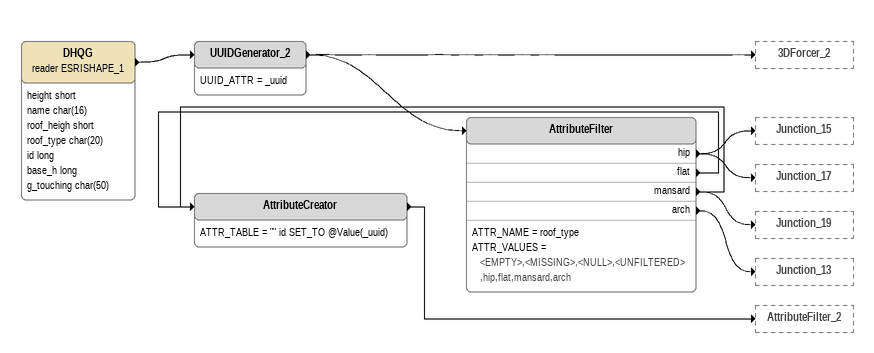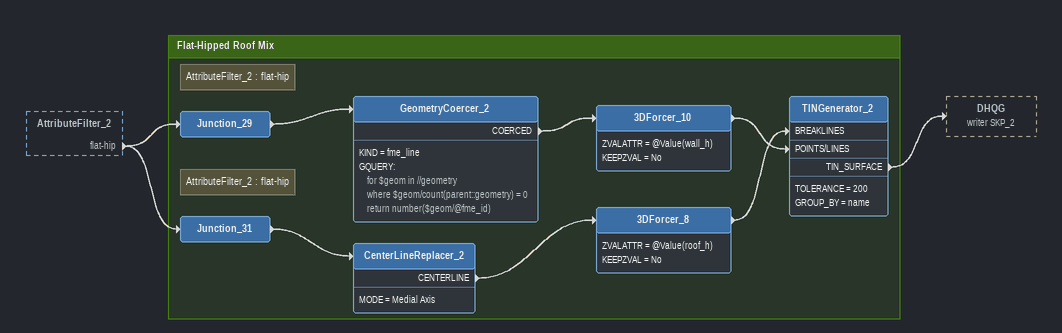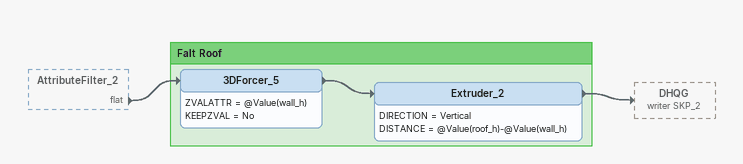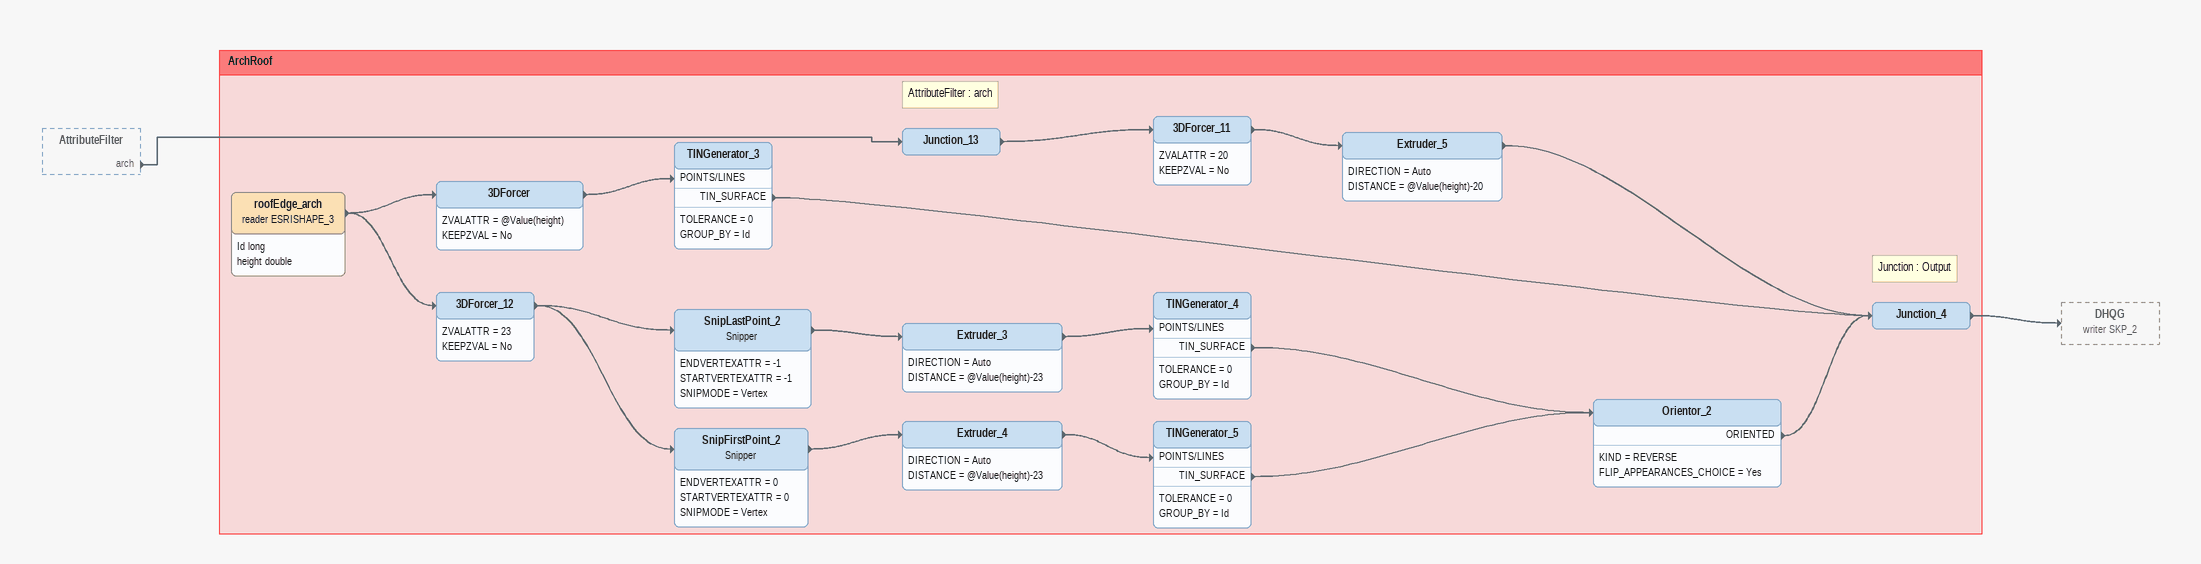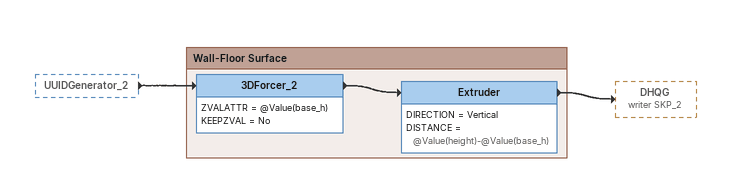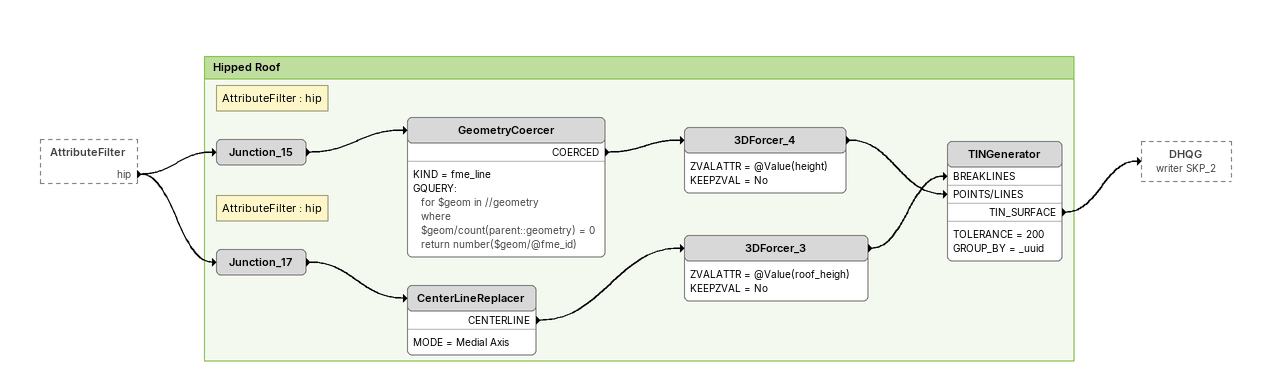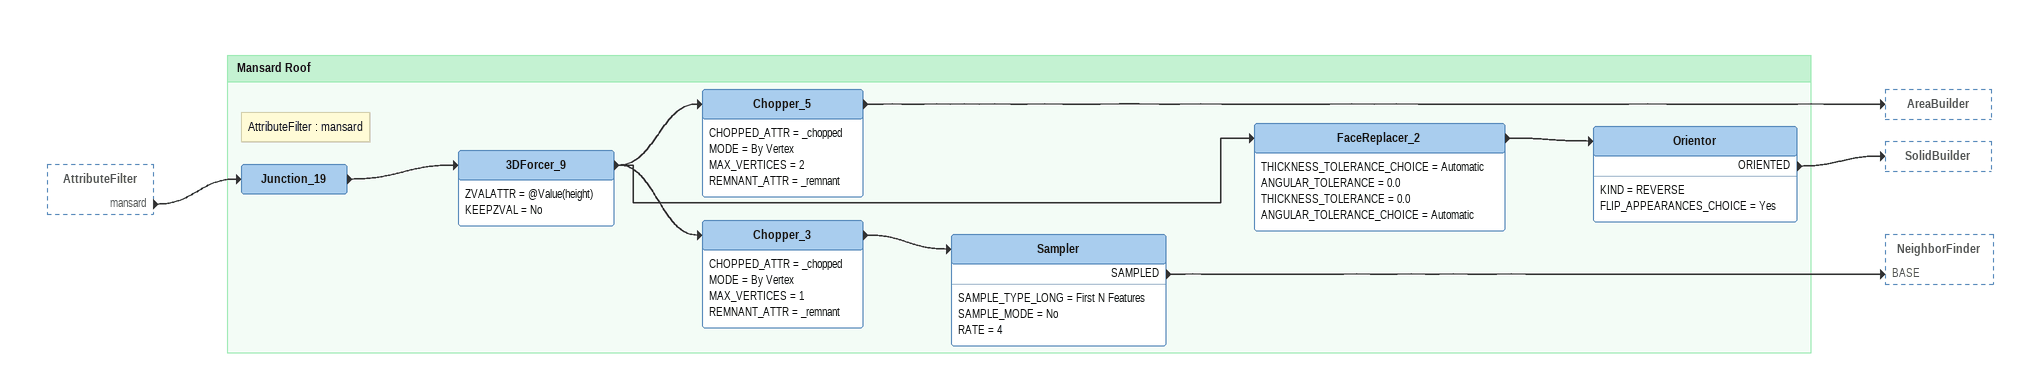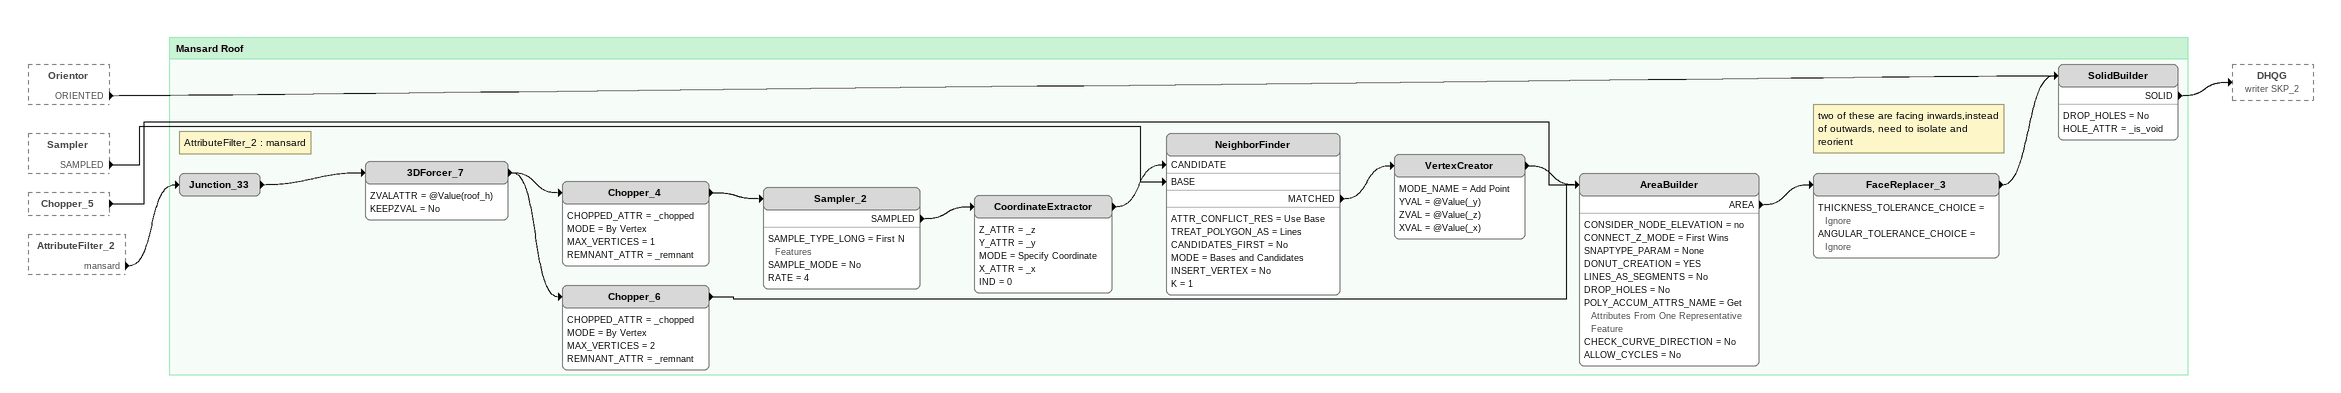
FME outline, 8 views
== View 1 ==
DHQG (reader ESRISHAPE_1)
    attributes: height short, name char(16), roof_heigh short, roof_type char(20), id long, base_h long, g_touching char(50)
    -> UUIDGenerator_2
UUIDGenerator_2
    UUID_ATTR = _uuid
    -> AttributeFilter
    -> 3DForcer_2
AttributeFilter
    ATTR_NAME = roof_type
    ATTR_VALUES = <EMPTY>,<MISSING>,<NULL>,<UNFILTERED>,hip,flat,mansard,arch
    hip -> Junction_15
    hip -> Junction_17
    flat -> AttributeCreator
    mansard -> Junction_19
    mansard -> AttributeCreator
    arch -> Junction_13
AttributeCreator
    ATTR_TABLE = "" id SET_TO @Value(_uuid)
    -> AttributeFilter_2

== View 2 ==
AttributeFilter_2 [outside]
    flat-hip -> Junction_29
    flat-hip -> Junction_31

Bookmark: Flat-Hipped Roof Mix
Note: AttributeFilter_2 : flat-hip
Junction_29
    -> GeometryCoercer_2
GeometryCoercer_2
    KIND = fme_line
    GQUERY:
      for $geom in //geometry
      where $geom/count(parent::geometry) = 0
      return number($geom/@fme_id)
    COERCED -> 3DForcer_10
3DForcer_10
    ZVALATTR = @Value(wall_h)
    KEEPZVAL = No
    -> TINGenerator_2 [POINTS/LINES]
Note: AttributeFilter_2 : flat-hip
Junction_31
    -> CenterLineReplacer_2
CenterLineReplacer_2
    MODE = Medial Axis
    CENTERLINE -> 3DForcer_8
3DForcer_8
    ZVALATTR = @Value(roof_h)
    KEEPZVAL = No
    -> TINGenerator_2 [BREAKLINES]
TINGenerator_2
    TOLERANCE = 200
    GROUP_BY = name
    TIN_SURFACE -> DHQG (writer SKP_2)

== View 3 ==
AttributeFilter_2 [outside]
    flat -> 3DForcer_5

Bookmark: Falt Roof
3DForcer_5
    ZVALATTR = @Value(wall_h)
    KEEPZVAL = No
    -> Extruder_2
Extruder_2
    DIRECTION = Vertical
    DISTANCE = @Value(roof_h)-@Value(wall_h)
    -> DHQG (writer SKP_2)

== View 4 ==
AttributeFilter [outside]
    arch -> Junction_13

Bookmark: ArchRoof
Note: AttributeFilter : arch
Junction_13
    -> 3DForcer_11
3DForcer_11
    ZVALATTR = 20
    KEEPZVAL = No
    -> Extruder_5
Extruder_5
    DIRECTION = Auto
    DISTANCE = @Value(height)-20
    -> Junction_4
roofEdge_arch (reader ESRISHAPE_3)
    attributes: Id long, height double
    -> 3DForcer
    -> 3DForcer_12
3DForcer
    ZVALATTR = @Value(height)
    KEEPZVAL = No
    -> TINGenerator_3 [POINTS/LINES]
TINGenerator_3
    TOLERANCE = 0
    GROUP_BY = Id
    TIN_SURFACE -> Junction_4
3DForcer_12
    ZVALATTR = 23
    KEEPZVAL = No
    -> SnipLastPoint_2
    -> SnipFirstPoint_2
SnipLastPoint_2: Snipper
    ENDVERTEXATTR = -1
    STARTVERTEXATTR = -1
    SNIPMODE = Vertex
    -> Extruder_3
Extruder_3
    DIRECTION = Auto
    DISTANCE = @Value(height)-23
    -> TINGenerator_4 [POINTS/LINES]
TINGenerator_4
    TOLERANCE = 0
    GROUP_BY = Id
    TIN_SURFACE -> Orientor_2
SnipFirstPoint_2: Snipper
    ENDVERTEXATTR = 0
    STARTVERTEXATTR = 0
    SNIPMODE = Vertex
    -> Extruder_4
Extruder_4
    DIRECTION = Auto
    DISTANCE = @Value(height)-23
    -> TINGenerator_5 [POINTS/LINES]
TINGenerator_5
    TOLERANCE = 0
    GROUP_BY = Id
    TIN_SURFACE -> Orientor_2
Orientor_2
    KIND = REVERSE
    FLIP_APPEARANCES_CHOICE = Yes
    ORIENTED -> Junction_4
Note: Junction : Output
Junction_4
    -> DHQG (writer SKP_2)

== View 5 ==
UUIDGenerator_2 [outside]
    -> 3DForcer_2

Bookmark: Wall-Floor Surface
3DForcer_2
    ZVALATTR = @Value(base_h)
    KEEPZVAL = No
    -> Extruder
Extruder
    DIRECTION = Vertical
    DISTANCE = @Value(height)-@Value(base_h)
    -> DHQG (writer SKP_2)

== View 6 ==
AttributeFilter [outside]
    hip -> Junction_15
    hip -> Junction_17

Bookmark: Hipped Roof
Note: AttributeFilter : hip
Junction_15
    -> GeometryCoercer
GeometryCoercer
    KIND = fme_line
    GQUERY:
      for $geom in //geometry
      where $geom/count(parent::geometry) = 0
      return number($geom/@fme_id)
    COERCED -> 3DForcer_4
3DForcer_4
    ZVALATTR = @Value(height)
    KEEPZVAL = No
    -> TINGenerator [POINTS/LINES]
Note: AttributeFilter : hip
Junction_17
    -> CenterLineReplacer
CenterLineReplacer
    MODE = Medial Axis
    CENTERLINE -> 3DForcer_3
3DForcer_3
    ZVALATTR = @Value(roof_heigh)
    KEEPZVAL = No
    -> TINGenerator [BREAKLINES]
TINGenerator
    TOLERANCE = 200
    GROUP_BY = _uuid
    TIN_SURFACE -> DHQG (writer SKP_2)

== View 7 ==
AttributeFilter [outside]
    mansard -> Junction_19

Bookmark: Mansard Roof
Note: AttributeFilter : mansard
Junction_19
    -> 3DForcer_9
3DForcer_9
    ZVALATTR = @Value(height)
    KEEPZVAL = No
    -> Chopper_5
    -> Chopper_3
    -> FaceReplacer_2
Chopper_5
    CHOPPED_ATTR = _chopped
    MODE = By Vertex
    MAX_VERTICES = 2
    REMNANT_ATTR = _remnant
    -> AreaBuilder
FaceReplacer_2
    THICKNESS_TOLERANCE_CHOICE = Automatic
    ANGULAR_TOLERANCE = 0.0
    THICKNESS_TOLERANCE = 0.0
    ANGULAR_TOLERANCE_CHOICE = Automatic
    -> Orientor
Orientor
    KIND = REVERSE
    FLIP_APPEARANCES_CHOICE = Yes
    ORIENTED -> SolidBuilder
Chopper_3
    CHOPPED_ATTR = _chopped
    MODE = By Vertex
    MAX_VERTICES = 1
    REMNANT_ATTR = _remnant
    -> Sampler
Sampler
    SAMPLE_TYPE_LONG = First N Features
    SAMPLE_MODE = No
    RATE = 4
    SAMPLED -> NeighborFinder [BASE]

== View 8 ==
Orientor [outside]
    ORIENTED -> SolidBuilder
Sampler [outside]
    SAMPLED -> NeighborFinder [BASE]
Chopper_5 [outside]
    -> AreaBuilder
AttributeFilter_2 [outside]
    mansard -> Junction_33

Bookmark: Mansard Roof
Note: AttributeFilter_2 : mansard
Junction_33
    -> 3DForcer_7
3DForcer_7
    ZVALATTR = @Value(roof_h)
    KEEPZVAL = No
    -> Chopper_4
    -> Chopper_6
Chopper_4
    CHOPPED_ATTR = _chopped
    MODE = By Vertex
    MAX_VERTICES = 1
    REMNANT_ATTR = _remnant
    -> Sampler_2
Sampler_2
    SAMPLE_TYPE_LONG = First N Features
    SAMPLE_MODE = No
    RATE = 4
    SAMPLED -> CoordinateExtractor
CoordinateExtractor
    Z_ATTR = _z
    Y_ATTR = _y
    MODE = Specify Coordinate
    X_ATTR = _x
    IND = 0
    -> NeighborFinder [CANDIDATE]
NeighborFinder
    ATTR_CONFLICT_RES = Use Base
    TREAT_POLYGON_AS = Lines
    CANDIDATES_FIRST = No
    MODE = Bases and Candidates
    INSERT_VERTEX = No
    K = 1
    MATCHED -> VertexCreator
VertexCreator
    MODE_NAME = Add Point
    YVAL = @Value(_y)
    ZVAL = @Value(_z)
    XVAL = @Value(_x)
    -> AreaBuilder
Chopper_6
    CHOPPED_ATTR = _chopped
    MODE = By Vertex
    MAX_VERTICES = 2
    REMNANT_ATTR = _remnant
    -> AreaBuilder
AreaBuilder
    CONSIDER_NODE_ELEVATION = no
    CONNECT_Z_MODE = First Wins
    SNAPTYPE_PARAM = None
    DONUT_CREATION = YES
    LINES_AS_SEGMENTS = No
    DROP_HOLES = No
    POLY_ACCUM_ATTRS_NAME = Get Attributes From One Representative Feature
    CHECK_CURVE_DIRECTION = No
    ALLOW_CYCLES = No
    AREA -> FaceReplacer_3
Note: two of these are facing inwards,instead of outwards, need to isolate and reorient
FaceReplacer_3
    THICKNESS_TOLERANCE_CHOICE = Ignore
    ANGULAR_TOLERANCE_CHOICE = Ignore
    -> SolidBuilder
SolidBuilder
    DROP_HOLES = No
    HOLE_ATTR = _is_void
    SOLID -> DHQG (writer SKP_2)
